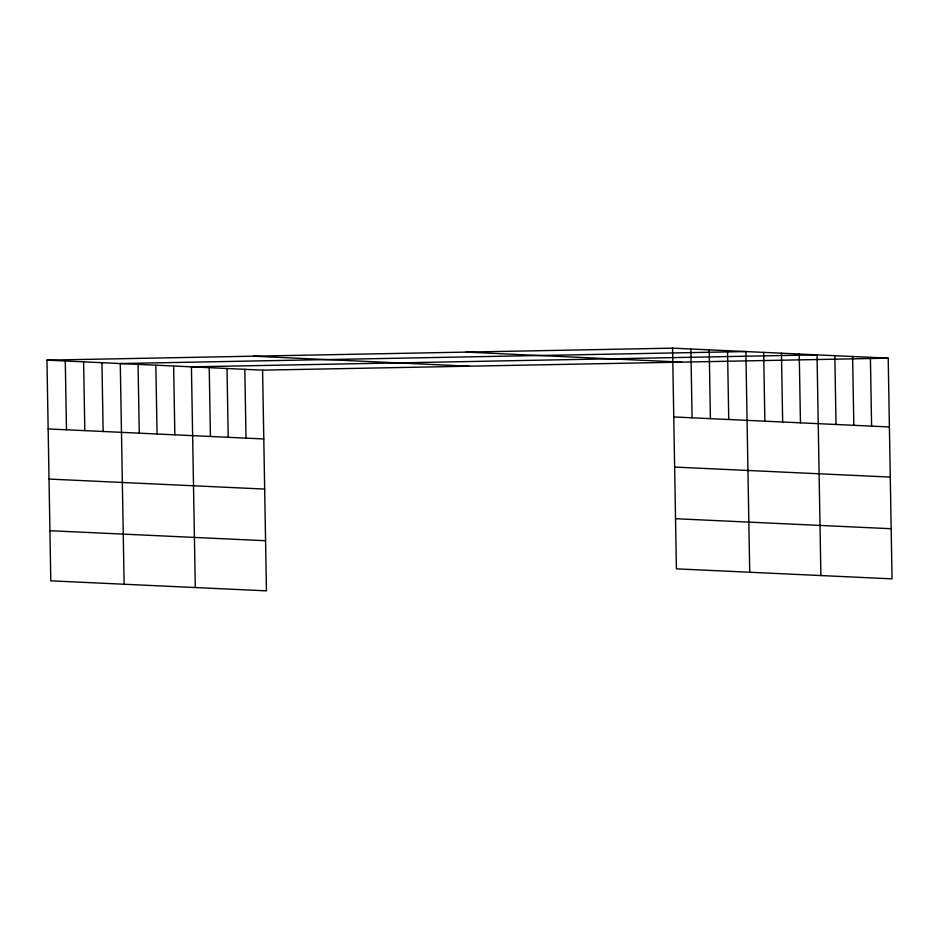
<?xml version="1.0" encoding="UTF-8"?>
<svg xmlns="http://www.w3.org/2000/svg" width="939" height="939" viewBox="0 0 939 939"><rect width="100%" height="100%" fill="white"/><g stroke="black" fill="none" stroke-linecap="round" stroke-linejoin="round"><path stroke-width="1.41" d="M46.95 360.142L262.591 370.154L266.441 590.854L50.8 580.83L46.95 360.142L672.559 348.146L888.2 358.17L892.05 578.858L676.409 568.846L672.559 348.146M262.591 370.154L888.2 358.17M466.108 352.102L681.749 362.125M253.401 356.186L469.042 366.198M673.756 416.951L889.397 426.963M48.147 428.935L263.8 438.959M674.625 467.07L890.278 477.082M49.028 479.066L264.669 489.078M675.528 518.715L891.17 528.727M49.931 530.711L265.573 540.723M870.406 357.336L871.603 426.13M852.612 356.515L853.821 425.308M834.83 355.681L836.027 424.487M820.886 575.548L817.036 354.86L191.427 366.856L195.289 587.544M799.242 354.038L800.451 422.832M781.459 353.205L782.656 422.01M763.665 352.383L764.862 421.177M749.721 572.25L745.871 351.55L120.274 363.546L124.124 584.246M727.537 350.705L728.746 419.498M709.215 349.848L710.412 418.653M690.881 349.003L692.078 417.796M244.809 369.332L246.006 438.126M227.015 368.511L228.212 437.304M209.221 367.677L210.418 436.471M173.645 366.022L174.842 434.827M155.851 365.201L157.048 433.994M138.056 364.379L139.265 433.172M101.94 362.7L103.137 431.494M83.606 361.844L84.815 430.637M65.284 360.999L66.481 429.792"/></g></svg>
